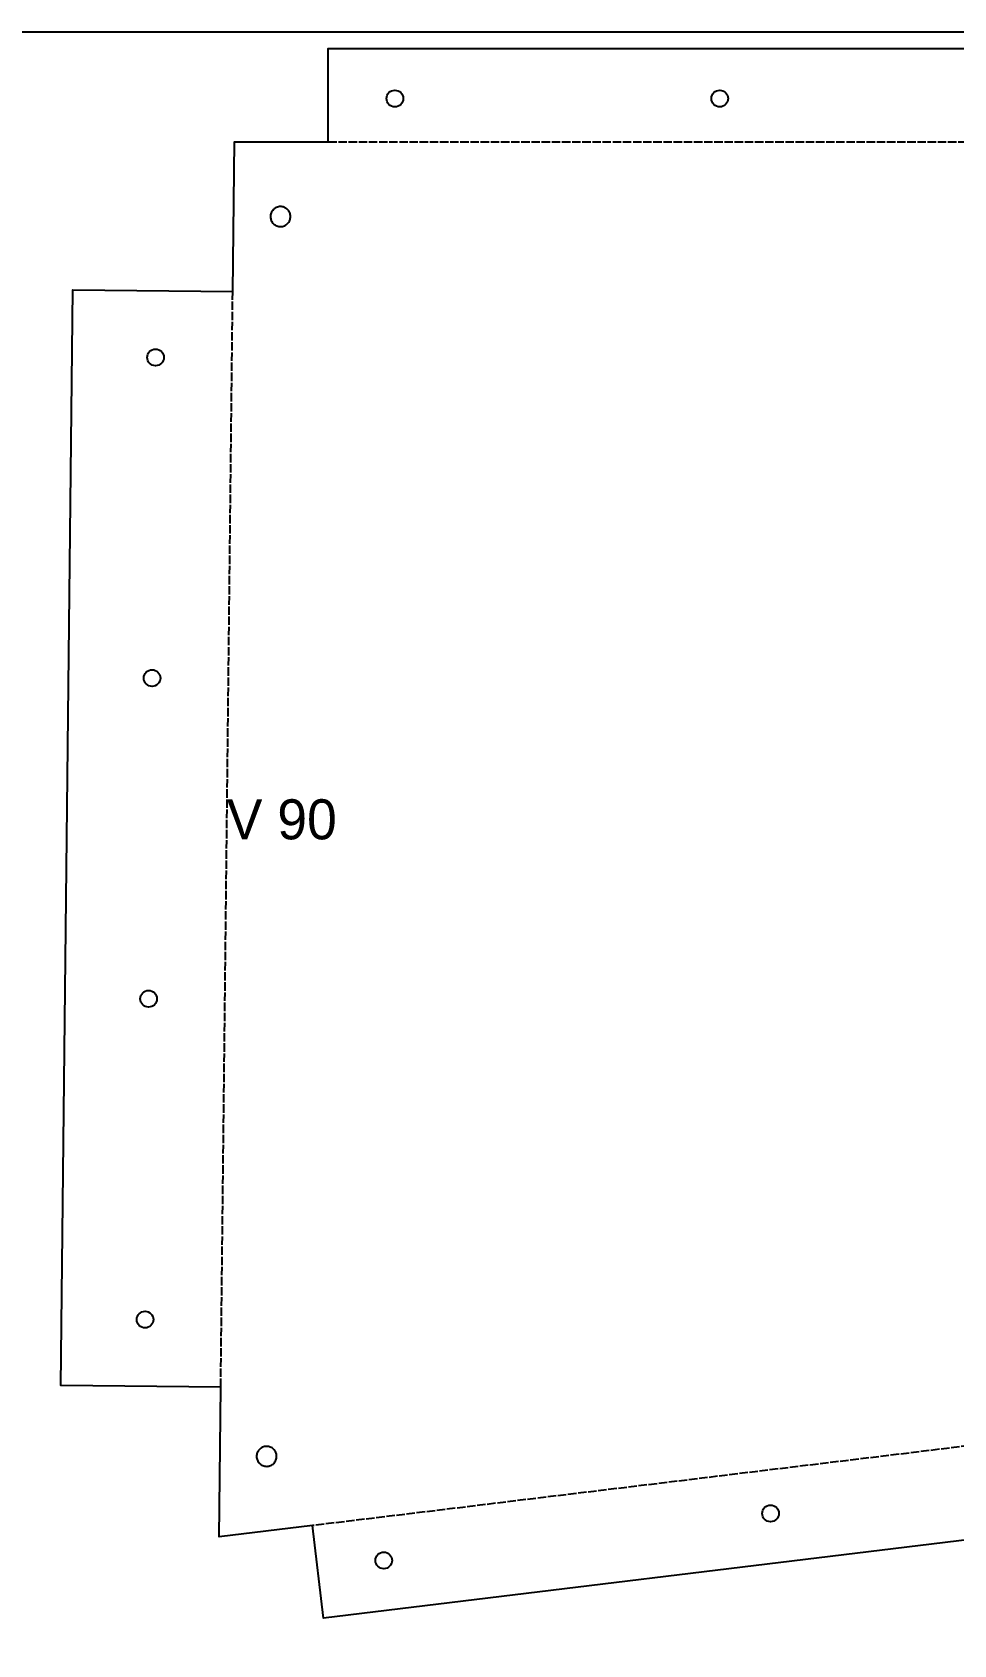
# Model space of a CAD drawing. Header units: millimetres. Extents: x 0 to 2438, y 0 to 1219.
# Drawn here: x 461 to 599.2, y 977.2 to 1219 of the extents above; entities that cross this region are included whole.
import ezdxf

# ---------------------------------------------------------------- set-up
doc = ezdxf.new("R2010")
doc.units = ezdxf.units.MM
doc.linetypes.add('DASHED', pattern=[1.524, 1.27, -0.254])
for name, color, linetype in [('CUT', 7, 'CONTINUOUS'), ('ETCH', 8, 'CONTINUOUS'), ('HOLE', 6, 'CONTINUOUS'), ('VALLEY', 1, 'DASHED')]:
    doc.layers.add(name, color=color, linetype=linetype)

msp = doc.modelspace()

# ---------------------------------------------------------------- linework, layer by layer
at = {"layer": 'CUT'}
msp.add_lwpolyline([(698.59, 1004.75), (504.68, 981.16), (502.99, 995.03), (489.01, 993.33), (489.25, 1015.81), (465.28, 1016.07), (467.07, 1180.38), (491.04, 1180.12), (491.29, 1202.59), (505.37, 1202.59), (505.37, 1216.56), (768.99, 1216.56)], dxfattribs=at)
for points in [[(498.8, 1189.98), (498.93, 1190.04), (499.06, 1190.12), (499.18, 1190.21), (499.28, 1190.31), (499.38, 1190.42), (499.47, 1190.54), (499.54, 1190.67), (499.6, 1190.8), (499.65, 1190.94), (499.68, 1191.08), (499.7, 1191.23), (499.71, 1191.38), (499.7, 1191.52), (499.68, 1191.67), (499.64, 1191.81), (499.59, 1191.95), (499.52, 1192.08), (499.44, 1192.21), (499.35, 1192.32), (499.25, 1192.43), (499.14, 1192.53), (499.02, 1192.61), (498.9, 1192.69), (498.76, 1192.75), (498.62, 1192.8), (498.48, 1192.83), (498.33, 1192.85), (498.19, 1192.86), (498.04, 1192.85), (497.9, 1192.82), (497.75, 1192.79), (497.62, 1192.73), (497.48, 1192.67), (497.36, 1192.59), (497.24, 1192.5), (497.13, 1192.4), (497.04, 1192.29), (496.95, 1192.17), (496.88, 1192.04), (496.81, 1191.91), (496.77, 1191.77), (496.73, 1191.63), (496.71, 1191.48), (496.71, 1191.33), (496.72, 1191.19), (496.74, 1191.04), (496.78, 1190.9), (496.83, 1190.76), (496.9, 1190.63), (496.97, 1190.51), (497.06, 1190.39), (497.16, 1190.28), (497.27, 1190.18), (497.39, 1190.1), (497.52, 1190.02), (497.65, 1189.96), (497.79, 1189.91), (497.94, 1189.88), (498.08, 1189.86), (498.23, 1189.86), (498.38, 1189.87), (498.52, 1189.89), (498.66, 1189.93), (498.8, 1189.98)], [(496.58, 1003.99), (496.72, 1004.04), (496.85, 1004.11), (496.97, 1004.18), (497.09, 1004.27), (497.2, 1004.37), (497.3, 1004.48), (497.38, 1004.6), (497.46, 1004.73), (497.52, 1004.87), (497.56, 1005), (497.6, 1005.15), (497.62, 1005.29), (497.62, 1005.44), (497.61, 1005.59), (497.59, 1005.73), (497.55, 1005.88), (497.5, 1006.01), (497.44, 1006.15), (497.36, 1006.27), (497.27, 1006.39), (497.17, 1006.5), (497.06, 1006.59), (496.94, 1006.68), (496.81, 1006.75), (496.68, 1006.81), (496.54, 1006.86), (496.4, 1006.9), (496.25, 1006.91), (496.1, 1006.92), (495.96, 1006.91), (495.81, 1006.89), (495.67, 1006.85), (495.53, 1006.8), (495.4, 1006.73), (495.27, 1006.66), (495.16, 1006.57), (495.05, 1006.47), (494.95, 1006.36), (494.86, 1006.24), (494.79, 1006.11), (494.73, 1005.97), (494.68, 1005.84), (494.65, 1005.69), (494.63, 1005.55), (494.62, 1005.4), (494.63, 1005.25), (494.66, 1005.11), (494.69, 1004.96), (494.75, 1004.83), (494.81, 1004.69), (494.89, 1004.57), (494.98, 1004.45), (495.08, 1004.34), (495.19, 1004.25), (495.31, 1004.16), (495.43, 1004.09), (495.57, 1004.03), (495.71, 1003.98), (495.85, 1003.95), (496, 1003.93), (496.14, 1003.92), (496.29, 1003.93), (496.44, 1003.95), (496.58, 1003.99)]]:
    msp.add_lwpolyline(points, close=True, dxfattribs=at)
at = {"layer": 'ETCH'}
msp.add_lwpolyline([(0, 0), (2438, 0), (2438, 1219), (0, 1219)], close=True, dxfattribs=at)
at = {"layer": 'HOLE'}
for centre in [(515.37, 1209.06), (564.1, 1209.06), (479.46, 1170.24), (478.94, 1122.14), (478.42, 1074.04), (477.89, 1025.93), (571.72, 996.87), (513.7, 989.82)]:
    msp.add_circle(centre, 1.25, dxfattribs=at)
at = {"layer": 'VALLEY'}
for p, q in [((505.37, 1202.59), (768.99, 1202.59)), ((489.25, 1015.81), (491.04, 1180.12)), ((696.9, 1018.62), (502.99, 995.03))]:
    msp.add_line(p, q, dxfattribs=at)

# ---------------------------------------------------------------- texts
at = {"layer": 'ETCH'}
msp.add_text('V 90', height=6, dxfattribs=at).set_placement((490.15, 1097.96))

doc.saveas('drawing.dxf')
